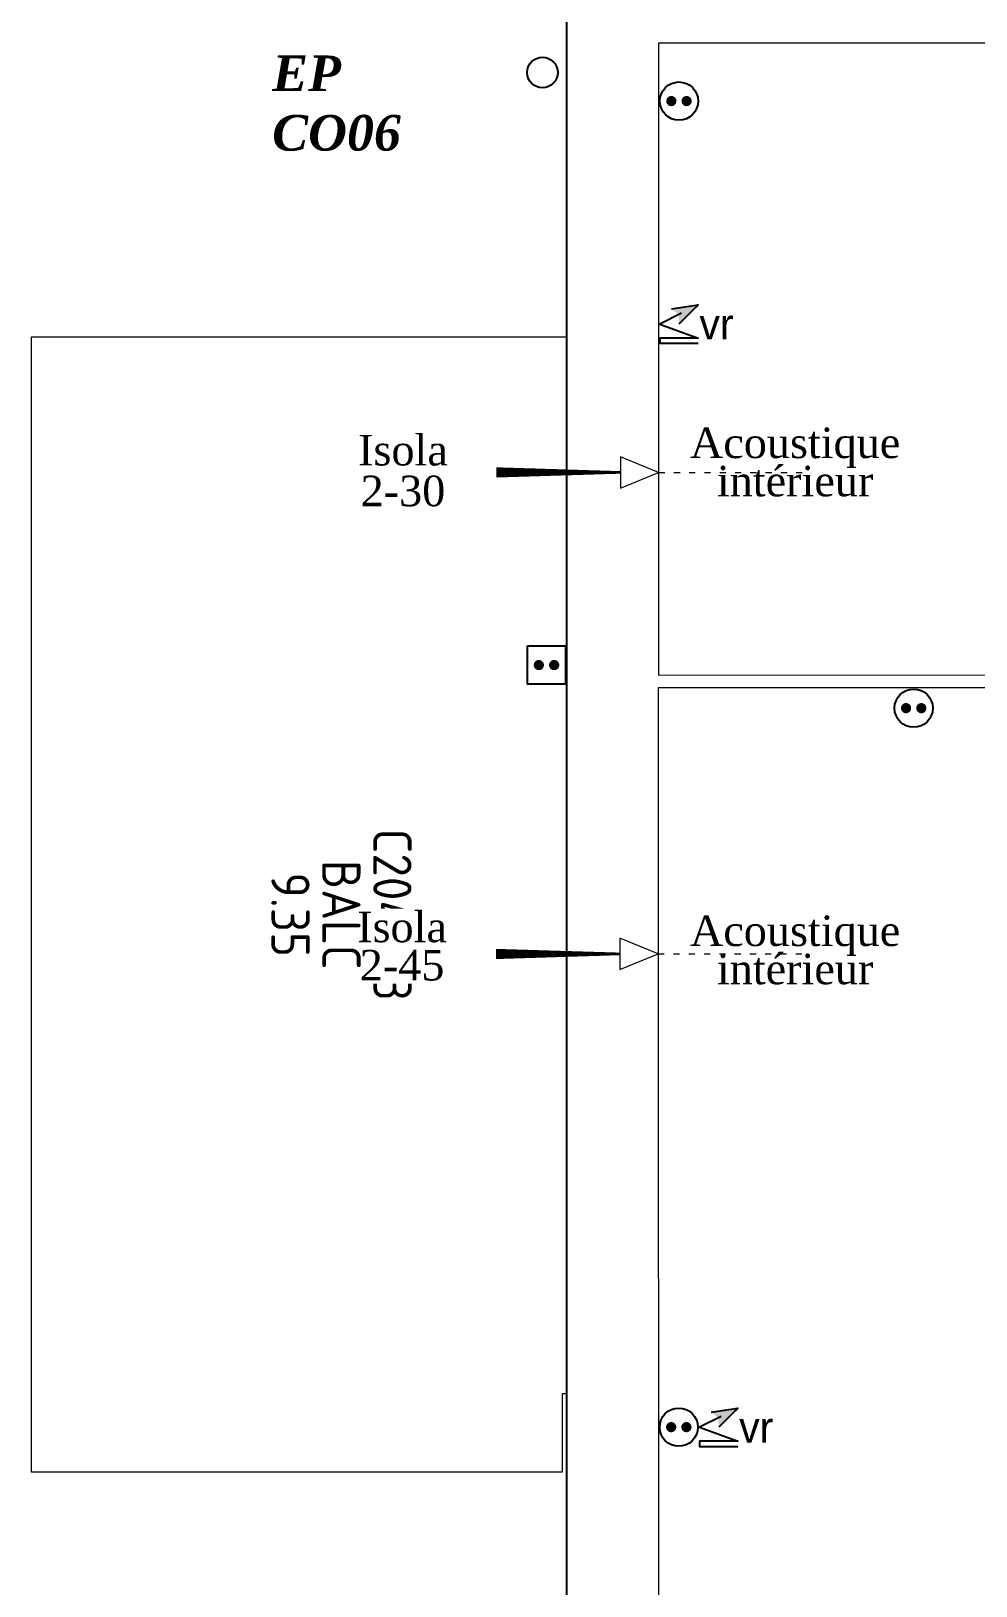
# Model space of a CAD drawing. Header units: millimetres. Extents: x 449410 to 506007, y -379864 to -318775.
# Drawn here: x 458520 to 462228, y -348312 to -342213 of the extents above; entities that cross this region are included whole.
import ezdxf

# ---------------------------------------------------------------- set-up
doc = ezdxf.new("R2010")
doc.units = ezdxf.units.MM
doc.set_wipeout_variables(frame=1)
doc.linetypes.add('ACAD_ISO03W100', pattern=[30, 12, -18])
for name, color, linetype in [('prlm-EAU-EPEXT', 145, 'Continuous'), ('prlm-ELEC-CFO', 201, 'Continuous'), ('prlm-VMC', 93, 'Continuous')]:
    doc.layers.add(name, color=color, linetype=linetype)
doc.layers.add('prlm-xpoly', color=7, linetype='Continuous', plot=False)
doc.layers.add('prlm-ZEROPLOT', color=254, linetype='Continuous', plot=False)
doc.styles.add('prlm-eau-ep', font='timesbi.ttf', dxfattribs={"height": 18})
doc.styles.add('prlm-elec-cfo', font='comic.ttf', dxfattribs={"height": 12})
doc.styles.add('prlm-vmc', font='pala.ttf', dxfattribs={"height": 14})
doc.styles.add('prlm-xpoly', font='isocp.shx', dxfattribs={"height": 15})

# ---------------------------------------------------------------- blocks, each defined once
blk = doc.blocks.new('xi.epext')
at = {"layer": 'prlm-EAU-EPEXT', "color": 0, "linetype": 'ByBlock', "lineweight": -2}
blk.add_circle((0, 0), 5, dxfattribs=at)
blk = doc.blocks.new('xi.EA')
at = {"layer": 'prlm-VMC', "color": 0, "linetype": 'ByBlock', "lineweight": 5, "flags": 128}
blk.add_lwpolyline([(-6.17, -15), (6.17, -15), (0, 0)], close=True, dxfattribs=at)
at = {"layer": 'prlm-VMC', "color": 0, "linetype": 'ByBlock', "lineweight": -2, "flags": 128}
blk.add_lwpolyline([(0, -15, 1, 4, 0), (0, -63.63, 1, 1, 0)], format="xyseb", dxfattribs=at)
at = {"layer": 'prlm-VMC', "color": 0, "linetype": 'ByBlock', "lineweight": 5}
blk.add_solid([(0, 0), (6.17, -15), (-6.17, -15), (0, 0)], dxfattribs=at)
at = {"layer": 'prlm-ZEROPLOT', "color": 250, "linetype": 'ACAD_ISO03W100', "lineweight": 0, "ltscale": 0.2}
blk.add_lwpolyline([(0, 0), (0, 60)], dxfattribs=at)
blk = doc.blocks.new('xi.VR')
at = {"layer": 'prlm-ELEC-CFO', "lineweight": 5}
blk.add_hatch(color=0, dxfattribs=at).paths.add_polyline_path([(-3, 6), (-0.1, 3.7), (0, 0), (7.5, 7.5)])
at = {"layer": 'prlm-ELEC-CFO', "color": 0}
for points in [[(-3, 6), (7.5, 7.5), (0, 0)], [(0.95, 4.23), (-7.5, 0), (7.5, -5.5), (-7.5, -5.5), (-7.5, -7.5), (7.5, -7.5)]]:
    blk.add_lwpolyline(points, dxfattribs=at)
blk = doc.blocks.new('xi.PC')
at = {"color": 0, "lineweight": 5}
blk.add_wipeout([(-7.5, -7.5), (7.5, -7.5), (7.5, 7.5), (-7.5, 7.5)], dxfattribs=at).dxf.layer = 'prlm-ELEC-CFO'
at = {"layer": 'prlm-ELEC-CFO', "color": 0, "linetype": 'ByBlock', "lineweight": 5, "const_width": 2}
for points in [[(-4, 0, 1), (-2, 0, 1)], [(2, 0, 1), (4, 0, 1)]]:
    blk.add_lwpolyline(points, format="xyb", close=True, dxfattribs=at)
at = {"layer": 'prlm-ELEC-CFO', "color": 0, "linetype": 'ByBlock', "lineweight": -2}
blk.add_circle((0, 0), 7.5, dxfattribs=at)
blk = doc.blocks.new('xi.PC-EXT')
at = {"layer": 'prlm-ELEC-CFO', "color": 0, "linetype": 'ByBlock', "lineweight": -2, "flags": 128}
blk.add_lwpolyline([(-7.5, 7.5), (7.5, 7.5), (7.5, -7.5), (-7.5, -7.5)], close=True, dxfattribs=at)
at = {"layer": 'prlm-ELEC-CFO', "color": 0, "linetype": 'ByBlock', "lineweight": 5, "const_width": 2}
for points in [[(-4, 0, 1), (-2, 0, 1)], [(2, 0, 1), (4, 0, 1)]]:
    blk.add_lwpolyline(points, format="xyb", close=True, dxfattribs=at)

msp = doc.modelspace()

# ---------------------------------------------------------------- linework, layer by layer
at = {"layer": 'prlm-xpoly', "lineweight": 0}
for points in [[(460982.802, -342259.645), (460982.801, -344738.831), (464754.264, -344738.416), (464754.053, -343209.626), (465423.717, -343209.626), (465423.715, -342259.646)], [(458519.846, -343412.849), (458520.602, -347864.364), (460606.218, -347864.365), (460606.218, -347557.687), (460622.801, -347557.687), (460622.801, -343412.85)], [(467154.54, -344788.832), (460980.738, -344788.831), (460982.801, -349425.261), (467145.476, -349425.125), (467145.476, -348939.402), (467758.626, -348939.402), (467758.626, -345163.831), (467154.529, -345163.831)]]:
    msp.add_lwpolyline(points, close=True, dxfattribs=at)

# ---------------------------------------------------------------- block references
at = {"layer": 'prlm-EAU-EPEXT', "xscale": 11.99999999999999, "yscale": 11.99999999999999, "zscale": 11.99999999999999}
msp.add_blockref('xi.epext', (460526.769, -342375.025), dxfattribs=at)
at = {"layer": 'prlm-ELEC-CFO', "xscale": 10, "yscale": 10, "zscale": 10}
msp.add_blockref('xi.PC-EXT', (460542.801, -344699.702), dxfattribs=at)

# ---------------------------------------------------------------- texts
at = {"layer": 'prlm-EAU-EPEXT', "insert": (459465.952, -342308.142), "char_height": 140, "attachment_point": 1, "style": 'prlm-eau-ep'}
msp.add_mtext_dynamic_manual_height_columns('EP CO06', width=91.58378, gutter_width=75, heights=[0], dxfattribs=at)
at = {"layer": 'prlm-xpoly', "lineweight": 20, "insert": (459737.875, -345679.233), "char_height": 150, "attachment_point": 5, "rotation": 269.9999933, "line_spacing_factor": 0.8, "style": 'prlm-xpoly'}
msp.add_mtext('C204-T3\\PBALC\\P9.35', dxfattribs=at)

# ---------------------------------------------------------------- next in the draw order: texts
at = {"layer": 'prlm-VMC', "char_height": 120, "style": 'prlm-vmc', "bg_fill": 3, "box_fill_scale": 1.1, "bg_fill_color": 256, "bg_fill_transparency": 0}
for s, insert, width, attachment_point, line_spacing_factor in [('Acoustique intérieur', (461518.549, -343767.667), 236.73962, 2, 0.75), ('Isola\\P2-30', (459979.473, -343937.418), 173.97926, 5, 0.8), ('Acoustique intérieur', (461518.549, -345681.88), 236.73962, 2, 0.75)]:
    msp.add_mtext(s, dxfattribs=dict(at, insert=insert, width=width, attachment_point=attachment_point, line_spacing_factor=line_spacing_factor))
at = {"layer": 'prlm-VMC', "linetype": 'ByBlock', "lineweight": -2, "insert": (459975.932, -345666.952), "char_height": 120, "width": 236.73962, "attachment_point": 2, "line_spacing_factor": 0.75, "style": 'prlm-vmc', "bg_fill": 3, "box_fill_scale": 1.1, "bg_fill_color": 256, "bg_fill_transparency": 0}
msp.add_mtext('Isola\\P2-45', dxfattribs=at)

# ---------------------------------------------------------------- next in the draw order: linework, layer by layer
at = {"layer": 'prlm-ZEROPLOT'}
msp.add_lwpolyline([(460622.804, -321132.114), (469529.28, -321132.115), (469529.28, -324328.59), (476622.905, -324327.426), (476622.9, -365260.426), (469152.798, -365260.426), (469147.999, -363470.344), (460622.798, -363470.343)], close=True, dxfattribs=at)

# ---------------------------------------------------------------- next in the draw order: block references
at = {"layer": 'prlm-VMC'}
for p, xscale, yscale, zscale, rotation in [((460982.801, -343943.894), 10, 10, 10, 269.999993332539), ((460981.202, -345832.816), 9.999999999999996, 9.999999999999996, 9.999999999999996, 270.0254925867082)]:
    msp.add_blockref('xi.EA', p, dxfattribs=dict(at, xscale=xscale, yscale=yscale, zscale=zscale, rotation=rotation))

# ---------------------------------------------------------------- next in the draw order: block references
at = {"layer": 'prlm-ELEC-CFO', "xscale": 10, "yscale": 10, "zscale": 10}
for p in [(461062.802, -342487.137), (461983.99, -344868.832)]:
    msp.add_blockref('xi.PC', p, dxfattribs=at)

# ---------------------------------------------------------------- next in the draw order: texts
at = {"layer": 'prlm-ELEC-CFO', "lineweight": 20, "char_height": 120, "attachment_point": 5, "line_spacing_factor": 0.8, "style": 'prlm-elec-cfo', "bg_fill": 3, "box_fill_scale": 1.1, "bg_fill_color": 256, "bg_fill_transparency": 0}
for insert in [(461209.977, -343361.951), (461365.962, -347690.007)]:
    msp.add_mtext('vr', dxfattribs=dict(at, insert=insert))

# ---------------------------------------------------------------- next in the draw order: block references
at = {"layer": 'prlm-ELEC-CFO', "xscale": 10, "yscale": 10, "zscale": 10}
for p in [(461062.801, -343361.951), (461218.786, -347690.072)]:
    msp.add_blockref('xi.VR', p, dxfattribs=at)

# ---------------------------------------------------------------- next in the draw order: block references
msp.add_blockref('xi.PC', (461062.028, -347689.487), dxfattribs=at)

doc.saveas('drawing.dxf')
